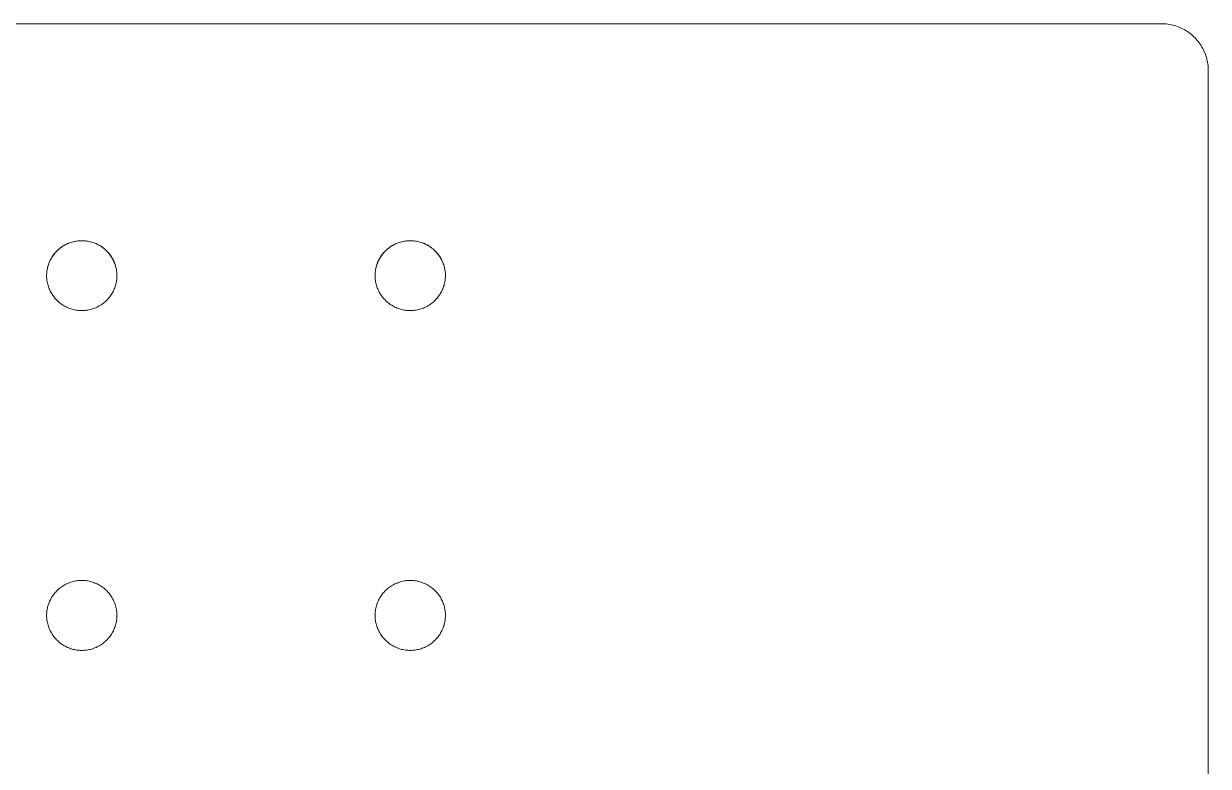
# Model space of a CAD drawing. Header units: millimetres. Extents: x -75 to 3710, y -20 to 2482.
# Drawn here: x 1625.4 to 1877.9, y 1022.5 to 1180.7 of the extents above; entities that cross this region are included whole.
import ezdxf

# ---------------------------------------------------------------- set-up
doc = ezdxf.new("R2010")
doc.units = ezdxf.units.MM
doc.layers.add('ZANO_R', color=7, linetype='Continuous', lineweight=0)

msp = doc.modelspace()

# ---------------------------------------------------------------- linework, layer by layer
at = {"layer": 'ZANO_R'}
for p, q in [((1577.89, 1180.7), (1867.89, 1180.7)), ((1867.89, 1180.7), (1868.23, 1180.7)), ((1868.23, 1180.7), (1868.58, 1180.68)), ((1868.58, 1180.68), (1868.93, 1180.65)), ((1868.93, 1180.65), (1869.28, 1180.61)), ((1869.28, 1180.61), (1869.62, 1180.56)), ((1869.62, 1180.56), (1869.96, 1180.49)), ((1869.96, 1180.49), (1870.3, 1180.41)), ((1870.3, 1180.41), (1870.64, 1180.32)), ((1870.64, 1180.32), (1870.97, 1180.22)), ((1870.97, 1180.22), (1871.3, 1180.11)), ((1871.3, 1180.11), (1871.63, 1179.98)), ((1871.63, 1179.98), (1871.95, 1179.85)), ((1871.95, 1179.85), (1872.26, 1179.7)), ((1872.26, 1179.7), (1872.57, 1179.54)), ((1872.57, 1179.54), (1872.88, 1179.38)), ((1872.88, 1179.38), (1873.18, 1179.2)), ((1873.18, 1179.2), (1873.47, 1179.01)), ((1873.47, 1179.01), (1873.76, 1178.81)), ((1873.76, 1178.81), (1874.04, 1178.6)), ((1874.04, 1178.6), (1874.31, 1178.38)), ((1874.31, 1178.38), (1874.57, 1178.15)), ((1874.57, 1178.15), (1874.83, 1177.92)), ((1874.83, 1177.92), (1875.07, 1177.67)), ((1875.07, 1177.67), (1875.31, 1177.42)), ((1875.31, 1177.42), (1875.54, 1177.15)), ((1875.54, 1177.15), (1875.76, 1176.88)), ((1875.76, 1176.88), (1875.97, 1176.6)), ((1875.97, 1176.6), (1876.17, 1176.32)), ((1876.17, 1176.32), (1876.36, 1176.03)), ((1876.36, 1176.03), (1876.54, 1175.73)), ((1876.54, 1175.73), (1876.71, 1175.43)), ((1876.71, 1175.43), (1876.87, 1175.12)), ((1876.87, 1175.12), (1877.02, 1174.8)), ((1877.02, 1174.8), (1877.15, 1174.48)), ((1877.15, 1174.48), (1877.28, 1174.15)), ((1877.28, 1174.15), (1877.39, 1173.83)), ((1877.39, 1173.83), (1877.49, 1173.49)), ((1877.49, 1173.49), (1877.59, 1173.16)), ((1877.59, 1173.16), (1877.66, 1172.82)), ((1877.66, 1172.82), (1877.73, 1172.47)), ((1877.73, 1172.47), (1877.79, 1172.13)), ((1877.79, 1172.13), (1877.83, 1171.79)), ((1877.83, 1171.79), (1877.86, 1171.44)), ((1877.86, 1171.44), (1877.88, 1171.09)), ((1877.88, 1171.09), (1877.89, 1170.74)), ((1877.89, 1011.98), (1877.89, 1170.74)), ((1634.06, 1133.48), (1634.29, 1133.61)), ((1634.08, 1133.49), (1634.31, 1133.61)), ((1634.29, 1133.61), (1634.52, 1133.72)), ((1634.31, 1133.61), (1634.54, 1133.73)), ((1634.52, 1133.72), (1634.76, 1133.83)), ((1634.54, 1133.73), (1634.78, 1133.84)), ((1634.76, 1133.83), (1635, 1133.93)), ((1634.78, 1133.84), (1635.02, 1133.94)), ((1635, 1133.93), (1635.25, 1134.03)), ((1635.02, 1133.94), (1635.26, 1134.03)), ((1635.25, 1134.03), (1635.49, 1134.11)), ((1635.26, 1134.03), (1635.51, 1134.12)), ((1635.49, 1134.11), (1635.74, 1134.19)), ((1635.51, 1134.12), (1635.75, 1134.19)), ((1635.74, 1134.19), (1636, 1134.26)), ((1635.75, 1134.19), (1636.01, 1134.26)), ((1636, 1134.26), (1636.25, 1134.31)), ((1636.01, 1134.26), (1636.26, 1134.31)), ((1636.25, 1134.31), (1636.51, 1134.36)), ((1636.26, 1134.31), (1636.51, 1134.36)), ((1636.51, 1134.36), (1636.77, 1134.4)), ((1636.51, 1134.36), (1636.77, 1134.4)), ((1636.77, 1134.4), (1637.03, 1134.43)), ((1636.77, 1134.4), (1637.02, 1134.43)), ((1637.02, 1134.43), (1637.28, 1134.46)), ((1637.03, 1134.43), (1637.29, 1134.46)), ((1637.28, 1134.46), (1637.55, 1134.47)), ((1637.29, 1134.46), (1637.55, 1134.47)), ((1637.55, 1134.47), (1637.81, 1134.47)), ((1637.55, 1134.47), (1637.81, 1134.47)), ((1637.81, 1134.47), (1638.07, 1134.47)), ((1637.81, 1134.47), (1638.07, 1134.47)), ((1638.07, 1134.47), (1638.33, 1134.46)), ((1638.07, 1134.47), (1638.33, 1134.46)), ((1638.33, 1134.46), (1638.58, 1134.43)), ((1638.33, 1134.46), (1638.59, 1134.43)), ((1638.58, 1134.43), (1638.84, 1134.4)), ((1638.59, 1134.43), (1638.85, 1134.4)), ((1638.84, 1134.4), (1639.1, 1134.36)), ((1638.85, 1134.4), (1639.11, 1134.36)), ((1639.1, 1134.36), (1639.35, 1134.31)), ((1639.11, 1134.36), (1639.36, 1134.31)), ((1639.35, 1134.31), (1639.61, 1134.26)), ((1639.36, 1134.31), (1639.62, 1134.26)), ((1639.61, 1134.26), (1639.86, 1134.19)), ((1639.62, 1134.26), (1639.87, 1134.19)), ((1639.86, 1134.19), (1640.11, 1134.12)), ((1639.87, 1134.19), (1640.12, 1134.11)), ((1640.11, 1134.12), (1640.35, 1134.03)), ((1640.12, 1134.11), (1640.37, 1134.03)), ((1640.35, 1134.03), (1640.6, 1133.94)), ((1640.37, 1134.03), (1640.61, 1133.93)), ((1640.6, 1133.94), (1640.84, 1133.84)), ((1640.61, 1133.93), (1640.85, 1133.83)), ((1640.84, 1133.84), (1641.07, 1133.73)), ((1640.85, 1133.83), (1641.09, 1133.72)), ((1641.07, 1133.73), (1641.3, 1133.61)), ((1641.09, 1133.72), (1641.32, 1133.61)), ((1641.3, 1133.61), (1641.53, 1133.49)), ((1641.32, 1133.61), (1641.55, 1133.48)), ((1704.06, 1133.48), (1704.29, 1133.61)), ((1704.08, 1133.49), (1704.31, 1133.61)), ((1704.29, 1133.61), (1704.52, 1133.72)), ((1704.31, 1133.61), (1704.54, 1133.73)), ((1704.52, 1133.72), (1704.76, 1133.83)), ((1704.54, 1133.73), (1704.78, 1133.84)), ((1704.76, 1133.83), (1705, 1133.93)), ((1704.78, 1133.84), (1705.02, 1133.94)), ((1705, 1133.93), (1705.25, 1134.03)), ((1705.02, 1133.94), (1705.26, 1134.03)), ((1705.25, 1134.03), (1705.49, 1134.11)), ((1705.26, 1134.03), (1705.51, 1134.12)), ((1705.49, 1134.11), (1705.74, 1134.19)), ((1705.51, 1134.12), (1705.75, 1134.19)), ((1705.74, 1134.19), (1706, 1134.26)), ((1705.75, 1134.19), (1706.01, 1134.26)), ((1706, 1134.26), (1706.25, 1134.31)), ((1706.01, 1134.26), (1706.26, 1134.31)), ((1706.25, 1134.31), (1706.51, 1134.36)), ((1706.26, 1134.31), (1706.51, 1134.36)), ((1706.51, 1134.36), (1706.77, 1134.4)), ((1706.51, 1134.36), (1706.77, 1134.4)), ((1706.77, 1134.4), (1707.03, 1134.43)), ((1706.77, 1134.4), (1707.02, 1134.43)), ((1707.02, 1134.43), (1707.28, 1134.46)), ((1707.03, 1134.43), (1707.29, 1134.46)), ((1707.28, 1134.46), (1707.55, 1134.47)), ((1707.29, 1134.46), (1707.55, 1134.47)), ((1707.55, 1134.47), (1707.81, 1134.47)), ((1707.55, 1134.47), (1707.81, 1134.47)), ((1707.81, 1134.47), (1708.07, 1134.47)), ((1707.81, 1134.47), (1708.07, 1134.47)), ((1708.07, 1134.47), (1708.33, 1134.46)), ((1708.07, 1134.47), (1708.33, 1134.46)), ((1708.33, 1134.46), (1708.58, 1134.43)), ((1708.33, 1134.46), (1708.59, 1134.43)), ((1708.58, 1134.43), (1708.84, 1134.4)), ((1708.59, 1134.43), (1708.85, 1134.4)), ((1708.84, 1134.4), (1709.1, 1134.36)), ((1708.85, 1134.4), (1709.11, 1134.36)), ((1709.1, 1134.36), (1709.35, 1134.31)), ((1709.11, 1134.36), (1709.36, 1134.31)), ((1709.35, 1134.31), (1709.61, 1134.26)), ((1709.36, 1134.31), (1709.62, 1134.26)), ((1709.61, 1134.26), (1709.86, 1134.19)), ((1709.62, 1134.26), (1709.87, 1134.19)), ((1709.86, 1134.19), (1710.11, 1134.12)), ((1709.87, 1134.19), (1710.12, 1134.11)), ((1710.11, 1134.12), (1710.35, 1134.03)), ((1710.12, 1134.11), (1710.37, 1134.03)), ((1710.35, 1134.03), (1710.6, 1133.94)), ((1710.37, 1134.03), (1710.61, 1133.93)), ((1710.6, 1133.94), (1710.84, 1133.84)), ((1710.61, 1133.93), (1710.85, 1133.83)), ((1710.84, 1133.84), (1711.07, 1133.73)), ((1710.85, 1133.83), (1711.09, 1133.72)), ((1711.07, 1133.73), (1711.3, 1133.61)), ((1711.09, 1133.72), (1711.32, 1133.61)), ((1711.3, 1133.61), (1711.53, 1133.49)), ((1711.32, 1133.61), (1711.55, 1133.48)), ((1631.45, 1130.97), (1631.6, 1131.19)), ((1631.47, 1131), (1631.62, 1131.22)), ((1631.6, 1131.19), (1631.75, 1131.4)), ((1631.62, 1131.22), (1631.77, 1131.43)), ((1631.75, 1131.4), (1631.9, 1131.61)), ((1631.77, 1131.43), (1631.93, 1131.64)), ((1631.9, 1131.61), (1632.07, 1131.81)), ((1631.93, 1131.64), (1632.09, 1131.84)), ((1632.07, 1131.81), (1632.24, 1132.01)), ((1632.09, 1131.84), (1632.26, 1132.03)), ((1632.24, 1132.01), (1632.42, 1132.2)), ((1632.26, 1132.03), (1632.44, 1132.22)), ((1632.42, 1132.2), (1632.6, 1132.39)), ((1632.44, 1132.22), (1632.63, 1132.41)), ((1632.6, 1132.39), (1632.8, 1132.56)), ((1632.63, 1132.41), (1632.82, 1132.58)), ((1632.8, 1132.56), (1632.99, 1132.73)), ((1632.82, 1132.58), (1633.01, 1132.75)), ((1632.99, 1132.73), (1633.2, 1132.9)), ((1633.01, 1132.75), (1633.22, 1132.91)), ((1633.2, 1132.9), (1633.41, 1133.05)), ((1633.22, 1132.91), (1633.43, 1133.07)), ((1633.41, 1133.05), (1633.62, 1133.2)), ((1633.43, 1133.07), (1633.64, 1133.22)), ((1633.62, 1133.2), (1633.84, 1133.35)), ((1633.64, 1133.22), (1633.86, 1133.36)), ((1633.84, 1133.35), (1634.06, 1133.48)), ((1633.86, 1133.36), (1634.08, 1133.49)), ((1641.53, 1133.49), (1641.76, 1133.36)), ((1641.55, 1133.48), (1641.77, 1133.35)), ((1641.76, 1133.36), (1641.97, 1133.22)), ((1641.77, 1133.35), (1641.99, 1133.2)), ((1641.97, 1133.22), (1642.19, 1133.07)), ((1641.99, 1133.2), (1642.21, 1133.05)), ((1642.19, 1133.07), (1642.4, 1132.91)), ((1642.21, 1133.05), (1642.42, 1132.9)), ((1642.4, 1132.91), (1642.6, 1132.75)), ((1642.42, 1132.9), (1642.62, 1132.73)), ((1642.6, 1132.75), (1642.8, 1132.58)), ((1642.62, 1132.73), (1642.82, 1132.56)), ((1642.8, 1132.58), (1642.99, 1132.41)), ((1642.82, 1132.56), (1643.01, 1132.39)), ((1642.99, 1132.41), (1643.17, 1132.22)), ((1643.01, 1132.39), (1643.19, 1132.2)), ((1643.17, 1132.22), (1643.35, 1132.03)), ((1643.19, 1132.2), (1643.37, 1132.01)), ((1643.35, 1132.03), (1643.52, 1131.84)), ((1643.37, 1132.01), (1643.54, 1131.81)), ((1643.52, 1131.84), (1643.69, 1131.64)), ((1643.54, 1131.81), (1643.71, 1131.61)), ((1643.69, 1131.64), (1643.85, 1131.43)), ((1643.71, 1131.61), (1643.87, 1131.4)), ((1643.85, 1131.43), (1644, 1131.22)), ((1643.87, 1131.4), (1644.02, 1131.19)), ((1644, 1131.22), (1644.14, 1131)), ((1644.02, 1131.19), (1644.16, 1130.97)), ((1701.45, 1130.97), (1701.6, 1131.19)), ((1701.47, 1131), (1701.62, 1131.22)), ((1701.6, 1131.19), (1701.75, 1131.4)), ((1701.62, 1131.22), (1701.77, 1131.43)), ((1701.75, 1131.4), (1701.9, 1131.61)), ((1701.77, 1131.43), (1701.93, 1131.64)), ((1701.9, 1131.61), (1702.07, 1131.81)), ((1701.93, 1131.64), (1702.09, 1131.84)), ((1702.07, 1131.81), (1702.24, 1132.01)), ((1702.09, 1131.84), (1702.26, 1132.03)), ((1702.24, 1132.01), (1702.42, 1132.2)), ((1702.26, 1132.03), (1702.44, 1132.22)), ((1702.42, 1132.2), (1702.6, 1132.39)), ((1702.44, 1132.22), (1702.63, 1132.41)), ((1702.6, 1132.39), (1702.8, 1132.56)), ((1702.63, 1132.41), (1702.82, 1132.58)), ((1702.8, 1132.56), (1702.99, 1132.73)), ((1702.82, 1132.58), (1703.01, 1132.75)), ((1702.99, 1132.73), (1703.2, 1132.9)), ((1703.01, 1132.75), (1703.22, 1132.91)), ((1703.2, 1132.9), (1703.41, 1133.05)), ((1703.22, 1132.91), (1703.43, 1133.07)), ((1703.41, 1133.05), (1703.62, 1133.2)), ((1703.43, 1133.07), (1703.64, 1133.22)), ((1703.62, 1133.2), (1703.84, 1133.35)), ((1703.64, 1133.22), (1703.86, 1133.36)), ((1703.84, 1133.35), (1704.06, 1133.48)), ((1703.86, 1133.36), (1704.08, 1133.49)), ((1711.53, 1133.49), (1711.76, 1133.36)), ((1711.55, 1133.48), (1711.77, 1133.35)), ((1711.76, 1133.36), (1711.97, 1133.22)), ((1711.77, 1133.35), (1711.99, 1133.2)), ((1711.97, 1133.22), (1712.19, 1133.07)), ((1711.99, 1133.2), (1712.21, 1133.05)), ((1712.19, 1133.07), (1712.4, 1132.91)), ((1712.21, 1133.05), (1712.42, 1132.9)), ((1712.4, 1132.91), (1712.6, 1132.75)), ((1712.42, 1132.9), (1712.62, 1132.73)), ((1712.6, 1132.75), (1712.8, 1132.58)), ((1712.62, 1132.73), (1712.82, 1132.56)), ((1712.8, 1132.58), (1712.99, 1132.41)), ((1712.82, 1132.56), (1713.01, 1132.39)), ((1712.99, 1132.41), (1713.17, 1132.22)), ((1713.01, 1132.39), (1713.19, 1132.2)), ((1713.17, 1132.22), (1713.35, 1132.03)), ((1713.19, 1132.2), (1713.37, 1132.01)), ((1713.35, 1132.03), (1713.52, 1131.84)), ((1713.37, 1132.01), (1713.54, 1131.81)), ((1713.52, 1131.84), (1713.69, 1131.64)), ((1713.54, 1131.81), (1713.71, 1131.61)), ((1713.69, 1131.64), (1713.85, 1131.43)), ((1713.71, 1131.61), (1713.87, 1131.4)), ((1713.85, 1131.43), (1714, 1131.22)), ((1713.87, 1131.4), (1714.02, 1131.19)), ((1714, 1131.22), (1714.14, 1131)), ((1714.02, 1131.19), (1714.16, 1130.97)), ((1630.42, 1128.31), (1630.47, 1128.56)), ((1630.43, 1128.36), (1630.48, 1128.62)), ((1630.47, 1128.56), (1630.53, 1128.82)), ((1630.48, 1128.62), (1630.54, 1128.87)), ((1630.53, 1128.82), (1630.6, 1129.07)), ((1630.54, 1128.87), (1630.61, 1129.12)), ((1630.6, 1129.07), (1630.68, 1129.32)), ((1630.61, 1129.12), (1630.69, 1129.37)), ((1630.68, 1129.32), (1630.76, 1129.57)), ((1630.69, 1129.37), (1630.78, 1129.61)), ((1630.76, 1129.57), (1630.86, 1129.81)), ((1630.78, 1129.61), (1630.87, 1129.85)), ((1630.86, 1129.81), (1630.96, 1130.05)), ((1630.87, 1129.85), (1630.98, 1130.09)), ((1630.96, 1130.05), (1631.07, 1130.29)), ((1630.98, 1130.09), (1631.09, 1130.33)), ((1631.07, 1130.29), (1631.19, 1130.52)), ((1631.09, 1130.33), (1631.21, 1130.56)), ((1631.19, 1130.52), (1631.32, 1130.75)), ((1631.21, 1130.56), (1631.34, 1130.78)), ((1631.32, 1130.75), (1631.45, 1130.97)), ((1631.34, 1130.78), (1631.47, 1131)), ((1644.14, 1131), (1644.28, 1130.78)), ((1644.16, 1130.97), (1644.3, 1130.75)), ((1644.28, 1130.78), (1644.4, 1130.56)), ((1644.3, 1130.75), (1644.42, 1130.52)), ((1644.4, 1130.56), (1644.52, 1130.33)), ((1644.42, 1130.52), (1644.54, 1130.29)), ((1644.52, 1130.33), (1644.63, 1130.09)), ((1644.54, 1130.29), (1644.65, 1130.05)), ((1644.63, 1130.09), (1644.74, 1129.85)), ((1644.65, 1130.05), (1644.76, 1129.81)), ((1644.74, 1129.85), (1644.83, 1129.61)), ((1644.76, 1129.81), (1644.85, 1129.57)), ((1644.83, 1129.61), (1644.92, 1129.37)), ((1644.85, 1129.57), (1644.93, 1129.32)), ((1644.92, 1129.37), (1645, 1129.12)), ((1644.93, 1129.32), (1645.01, 1129.07)), ((1645, 1129.12), (1645.07, 1128.87)), ((1645.01, 1129.07), (1645.08, 1128.82)), ((1645.07, 1128.87), (1645.13, 1128.62)), ((1645.08, 1128.82), (1645.14, 1128.56)), ((1645.13, 1128.62), (1645.18, 1128.36)), ((1645.14, 1128.56), (1645.19, 1128.31)), ((1700.42, 1128.31), (1700.47, 1128.56)), ((1700.43, 1128.36), (1700.48, 1128.62)), ((1700.47, 1128.56), (1700.53, 1128.82)), ((1700.48, 1128.62), (1700.54, 1128.87)), ((1700.53, 1128.82), (1700.6, 1129.07)), ((1700.54, 1128.87), (1700.61, 1129.12)), ((1700.6, 1129.07), (1700.68, 1129.32)), ((1700.61, 1129.12), (1700.69, 1129.37)), ((1700.68, 1129.32), (1700.76, 1129.57)), ((1700.69, 1129.37), (1700.78, 1129.61)), ((1700.76, 1129.57), (1700.86, 1129.81)), ((1700.78, 1129.61), (1700.87, 1129.85)), ((1700.86, 1129.81), (1700.96, 1130.05)), ((1700.87, 1129.85), (1700.98, 1130.09)), ((1700.96, 1130.05), (1701.07, 1130.29)), ((1700.98, 1130.09), (1701.09, 1130.33)), ((1701.07, 1130.29), (1701.19, 1130.52)), ((1701.09, 1130.33), (1701.21, 1130.56)), ((1701.19, 1130.52), (1701.32, 1130.75)), ((1701.21, 1130.56), (1701.34, 1130.78)), ((1701.32, 1130.75), (1701.45, 1130.97)), ((1701.34, 1130.78), (1701.47, 1131)), ((1714.14, 1131), (1714.28, 1130.78)), ((1714.16, 1130.97), (1714.3, 1130.75)), ((1714.28, 1130.78), (1714.4, 1130.56)), ((1714.3, 1130.75), (1714.42, 1130.52)), ((1714.4, 1130.56), (1714.52, 1130.33)), ((1714.42, 1130.52), (1714.54, 1130.29)), ((1714.52, 1130.33), (1714.63, 1130.09)), ((1714.54, 1130.29), (1714.65, 1130.05)), ((1714.63, 1130.09), (1714.74, 1129.85)), ((1714.65, 1130.05), (1714.76, 1129.81)), ((1714.74, 1129.85), (1714.83, 1129.61)), ((1714.76, 1129.81), (1714.85, 1129.57)), ((1714.83, 1129.61), (1714.92, 1129.37)), ((1714.85, 1129.57), (1714.93, 1129.32)), ((1714.92, 1129.37), (1715, 1129.12)), ((1714.93, 1129.32), (1715.01, 1129.07)), ((1715, 1129.12), (1715.07, 1128.87)), ((1715.01, 1129.07), (1715.08, 1128.82)), ((1715.07, 1128.87), (1715.13, 1128.62)), ((1715.08, 1128.82), (1715.14, 1128.56)), ((1715.13, 1128.62), (1715.18, 1128.36)), ((1715.14, 1128.56), (1715.19, 1128.31)), ((1630.31, 1127.27), (1630.33, 1127.53)), ((1630.31, 1127.01), (1630.31, 1127.27)), ((1630.31, 1127.01), (1630.31, 1126.75)), ((1630.31, 1126.75), (1630.33, 1126.49)), ((1630.33, 1127.53), (1630.35, 1127.79)), ((1630.33, 1126.49), (1630.35, 1126.23)), ((1630.35, 1127.79), (1630.38, 1128.05)), ((1630.35, 1126.23), (1630.39, 1125.97)), ((1630.38, 1128.05), (1630.42, 1128.31)), ((1630.43, 1128.36), (1630.4, 1128.19)), ((1645.21, 1128.19), (1645.18, 1128.36)), ((1645.19, 1128.31), (1645.23, 1128.05)), ((1645.23, 1128.05), (1645.26, 1127.79)), ((1645.23, 1125.97), (1645.26, 1126.23)), ((1645.26, 1127.79), (1645.29, 1127.53)), ((1645.26, 1126.23), (1645.28, 1126.49)), ((1645.28, 1126.49), (1645.3, 1126.75)), ((1645.29, 1127.53), (1645.3, 1127.27)), ((1645.3, 1127.27), (1645.31, 1127.01)), ((1645.3, 1126.75), (1645.31, 1127.01)), ((1700.31, 1127.27), (1700.33, 1127.53)), ((1700.31, 1127.01), (1700.31, 1127.27)), ((1700.31, 1126.75), (1700.31, 1127.01)), ((1700.33, 1126.49), (1700.31, 1126.75)), ((1700.33, 1127.53), (1700.35, 1127.79)), ((1700.35, 1126.23), (1700.33, 1126.49)), ((1700.35, 1127.79), (1700.38, 1128.05)), ((1700.39, 1125.97), (1700.35, 1126.23)), ((1700.38, 1128.05), (1700.42, 1128.31)), ((1700.4, 1128.19), (1700.43, 1128.36)), ((1715.18, 1128.36), (1715.21, 1128.19)), ((1715.19, 1128.31), (1715.23, 1128.05)), ((1715.23, 1128.05), (1715.26, 1127.79)), ((1715.26, 1126.23), (1715.23, 1125.97)), ((1715.26, 1127.79), (1715.29, 1127.53)), ((1715.28, 1126.49), (1715.26, 1126.23)), ((1715.3, 1126.75), (1715.28, 1126.49)), ((1715.29, 1127.53), (1715.3, 1127.27)), ((1715.3, 1127.27), (1715.31, 1127.01)), ((1715.31, 1127.01), (1715.3, 1126.75)), ((1630.39, 1125.97), (1630.43, 1125.71)), ((1630.43, 1125.71), (1630.48, 1125.46)), ((1630.48, 1125.46), (1630.54, 1125.2)), ((1630.54, 1125.2), (1630.61, 1124.95)), ((1630.61, 1124.95), (1630.69, 1124.71)), ((1630.69, 1124.71), (1630.78, 1124.46)), ((1630.78, 1124.46), (1630.87, 1124.22)), ((1630.87, 1124.22), (1630.97, 1123.98)), ((1630.97, 1123.98), (1631.09, 1123.74)), ((1631.09, 1123.74), (1631.2, 1123.51)), ((1631.2, 1123.51), (1631.33, 1123.28)), ((1644.28, 1123.28), (1644.41, 1123.51)), ((1644.41, 1123.51), (1644.53, 1123.74)), ((1644.53, 1123.74), (1644.64, 1123.98)), ((1644.64, 1123.98), (1644.74, 1124.22)), ((1644.74, 1124.22), (1644.84, 1124.46)), ((1644.84, 1124.46), (1644.92, 1124.71)), ((1644.92, 1124.71), (1645, 1124.95)), ((1645, 1124.95), (1645.07, 1125.2)), ((1645.07, 1125.2), (1645.13, 1125.46)), ((1645.13, 1125.46), (1645.18, 1125.71)), ((1645.18, 1125.71), (1645.23, 1125.97)), ((1700.43, 1125.71), (1700.39, 1125.97)), ((1700.48, 1125.46), (1700.43, 1125.71)), ((1700.54, 1125.2), (1700.48, 1125.46)), ((1700.61, 1124.95), (1700.54, 1125.2)), ((1700.69, 1124.71), (1700.61, 1124.95)), ((1700.78, 1124.46), (1700.69, 1124.71)), ((1700.87, 1124.22), (1700.78, 1124.46)), ((1700.97, 1123.98), (1700.87, 1124.22)), ((1701.09, 1123.74), (1700.97, 1123.98)), ((1701.2, 1123.51), (1701.09, 1123.74)), ((1701.33, 1123.28), (1701.2, 1123.51)), ((1714.41, 1123.51), (1714.28, 1123.28)), ((1714.53, 1123.74), (1714.41, 1123.51)), ((1714.64, 1123.98), (1714.53, 1123.74)), ((1714.74, 1124.22), (1714.64, 1123.98)), ((1714.84, 1124.46), (1714.74, 1124.22)), ((1714.92, 1124.71), (1714.84, 1124.46)), ((1715, 1124.95), (1714.92, 1124.71)), ((1715.07, 1125.2), (1715, 1124.95)), ((1715.13, 1125.46), (1715.07, 1125.2)), ((1715.18, 1125.71), (1715.13, 1125.46)), ((1715.23, 1125.97), (1715.18, 1125.71)), ((1631.33, 1123.28), (1631.47, 1123.06)), ((1631.47, 1123.06), (1631.61, 1122.84)), ((1631.61, 1122.84), (1631.76, 1122.63)), ((1631.76, 1122.63), (1631.92, 1122.42)), ((1631.92, 1122.42), (1632.08, 1122.22)), ((1632.08, 1122.22), (1632.26, 1122.03)), ((1632.26, 1122.03), (1632.43, 1121.84)), ((1632.43, 1121.84), (1632.62, 1121.65)), ((1632.62, 1121.65), (1632.81, 1121.48)), ((1632.81, 1121.48), (1633.01, 1121.31)), ((1633.01, 1121.31), (1633.21, 1121.14)), ((1633.21, 1121.14), (1633.42, 1120.99)), ((1633.42, 1120.99), (1633.63, 1120.84)), ((1641.98, 1120.84), (1642.19, 1120.99)), ((1642.19, 1120.99), (1642.4, 1121.14)), ((1642.4, 1121.14), (1642.61, 1121.31)), ((1642.61, 1121.31), (1642.8, 1121.48)), ((1642.8, 1121.48), (1642.99, 1121.65)), ((1642.99, 1121.65), (1643.18, 1121.84)), ((1643.18, 1121.84), (1643.36, 1122.03)), ((1643.36, 1122.03), (1643.53, 1122.22)), ((1643.53, 1122.22), (1643.69, 1122.42)), ((1643.69, 1122.42), (1643.85, 1122.63)), ((1643.85, 1122.63), (1644, 1122.84)), ((1644, 1122.84), (1644.15, 1123.06)), ((1644.15, 1123.06), (1644.28, 1123.28)), ((1701.47, 1123.06), (1701.33, 1123.28)), ((1701.61, 1122.84), (1701.47, 1123.06)), ((1701.76, 1122.63), (1701.61, 1122.84)), ((1701.92, 1122.42), (1701.76, 1122.63)), ((1702.08, 1122.22), (1701.92, 1122.42)), ((1702.26, 1122.03), (1702.08, 1122.22)), ((1702.43, 1121.84), (1702.26, 1122.03)), ((1702.62, 1121.65), (1702.43, 1121.84)), ((1702.81, 1121.48), (1702.62, 1121.65)), ((1703.01, 1121.31), (1702.81, 1121.48)), ((1703.21, 1121.14), (1703.01, 1121.31)), ((1703.42, 1120.99), (1703.21, 1121.14)), ((1703.63, 1120.84), (1703.42, 1120.99)), ((1712.19, 1120.99), (1711.98, 1120.84)), ((1712.4, 1121.14), (1712.19, 1120.99)), ((1712.61, 1121.31), (1712.4, 1121.14)), ((1712.8, 1121.48), (1712.61, 1121.31)), ((1712.99, 1121.65), (1712.8, 1121.48)), ((1713.18, 1121.84), (1712.99, 1121.65)), ((1713.36, 1122.03), (1713.18, 1121.84)), ((1713.53, 1122.22), (1713.36, 1122.03)), ((1713.69, 1122.42), (1713.53, 1122.22)), ((1713.85, 1122.63), (1713.69, 1122.42)), ((1714, 1122.84), (1713.85, 1122.63)), ((1714.15, 1123.06), (1714, 1122.84)), ((1714.28, 1123.28), (1714.15, 1123.06)), ((1633.63, 1120.84), (1633.85, 1120.7)), ((1633.85, 1120.7), (1634.07, 1120.56)), ((1634.07, 1120.56), (1634.3, 1120.44)), ((1634.3, 1120.44), (1634.53, 1120.32)), ((1634.53, 1120.32), (1634.77, 1120.21)), ((1634.77, 1120.21), (1635.01, 1120.11)), ((1635.01, 1120.11), (1635.25, 1120.02)), ((1635.25, 1120.02), (1635.5, 1119.93)), ((1635.5, 1119.93), (1635.75, 1119.86)), ((1635.75, 1119.86), (1636, 1119.79)), ((1636, 1119.79), (1636.26, 1119.73)), ((1636.26, 1119.73), (1636.51, 1119.68)), ((1636.51, 1119.68), (1636.77, 1119.64)), ((1636.77, 1119.64), (1637.03, 1119.61)), ((1637.03, 1119.61), (1637.29, 1119.59)), ((1637.29, 1119.59), (1637.55, 1119.57)), ((1637.55, 1119.57), (1637.81, 1119.57)), ((1637.81, 1119.57), (1638.07, 1119.57)), ((1638.07, 1119.57), (1638.33, 1119.59)), ((1638.33, 1119.59), (1638.59, 1119.61)), ((1638.59, 1119.61), (1638.84, 1119.64)), ((1638.84, 1119.64), (1639.1, 1119.68)), ((1639.1, 1119.68), (1639.36, 1119.73)), ((1639.36, 1119.73), (1639.61, 1119.79)), ((1639.61, 1119.79), (1639.86, 1119.86)), ((1639.86, 1119.86), (1640.11, 1119.93)), ((1640.11, 1119.93), (1640.36, 1120.02)), ((1640.36, 1120.02), (1640.6, 1120.11)), ((1640.6, 1120.11), (1640.84, 1120.21)), ((1640.84, 1120.21), (1641.08, 1120.32)), ((1641.08, 1120.32), (1641.31, 1120.44)), ((1641.31, 1120.44), (1641.54, 1120.56)), ((1641.54, 1120.56), (1641.76, 1120.7)), ((1641.76, 1120.7), (1641.98, 1120.84)), ((1703.85, 1120.7), (1703.63, 1120.84)), ((1704.07, 1120.56), (1703.85, 1120.7)), ((1704.3, 1120.44), (1704.07, 1120.56)), ((1704.54, 1120.32), (1704.3, 1120.44)), ((1704.77, 1120.21), (1704.54, 1120.32)), ((1705.01, 1120.11), (1704.77, 1120.21)), ((1705.25, 1120.02), (1705.01, 1120.11)), ((1705.5, 1119.93), (1705.25, 1120.02)), ((1705.75, 1119.86), (1705.5, 1119.93)), ((1706, 1119.79), (1705.75, 1119.86)), ((1706.26, 1119.73), (1706, 1119.79)), ((1706.51, 1119.68), (1706.26, 1119.73)), ((1706.77, 1119.64), (1706.51, 1119.68)), ((1707.03, 1119.61), (1706.77, 1119.64)), ((1707.29, 1119.59), (1707.03, 1119.61)), ((1707.55, 1119.57), (1707.29, 1119.59)), ((1707.81, 1119.57), (1707.55, 1119.57)), ((1708.07, 1119.57), (1707.81, 1119.57)), ((1708.33, 1119.59), (1708.07, 1119.57)), ((1708.59, 1119.61), (1708.33, 1119.59)), ((1708.84, 1119.64), (1708.59, 1119.61)), ((1709.1, 1119.68), (1708.84, 1119.64)), ((1709.36, 1119.73), (1709.1, 1119.68)), ((1709.61, 1119.79), (1709.36, 1119.73)), ((1709.86, 1119.86), (1709.61, 1119.79)), ((1710.11, 1119.93), (1709.86, 1119.86)), ((1710.36, 1120.02), (1710.11, 1119.93)), ((1710.6, 1120.11), (1710.36, 1120.02)), ((1710.84, 1120.21), (1710.6, 1120.11)), ((1711.08, 1120.32), (1710.84, 1120.21)), ((1711.31, 1120.44), (1711.08, 1120.32)), ((1711.54, 1120.56), (1711.31, 1120.44)), ((1711.76, 1120.7), (1711.54, 1120.56)), ((1711.98, 1120.84), (1711.76, 1120.7)), ((1632.8, 1060.17), (1632.99, 1060.34)), ((1632.99, 1060.34), (1633.2, 1060.5)), ((1633.2, 1060.5), (1633.41, 1060.66)), ((1633.41, 1060.66), (1633.62, 1060.81)), ((1633.62, 1060.81), (1633.84, 1060.95)), ((1633.84, 1060.95), (1634.06, 1061.09)), ((1634.06, 1061.09), (1634.29, 1061.21)), ((1634.29, 1061.21), (1634.52, 1061.33)), ((1634.52, 1061.33), (1634.76, 1061.44)), ((1634.76, 1061.44), (1635, 1061.54)), ((1635, 1061.54), (1635.25, 1061.64)), ((1635.25, 1061.64), (1635.49, 1061.72)), ((1635.49, 1061.72), (1635.74, 1061.8)), ((1635.74, 1061.8), (1636, 1061.86)), ((1636, 1061.86), (1636.25, 1061.92)), ((1636.25, 1061.92), (1636.51, 1061.97)), ((1636.51, 1061.97), (1636.77, 1062.01)), ((1636.77, 1062.01), (1637.02, 1062.04)), ((1637.02, 1062.04), (1637.28, 1062.06)), ((1637.28, 1062.06), (1637.55, 1062.08)), ((1637.55, 1062.08), (1637.81, 1062.08)), ((1637.81, 1062.08), (1638.07, 1062.08)), ((1638.07, 1062.08), (1638.33, 1062.06)), ((1638.33, 1062.06), (1638.59, 1062.04)), ((1638.59, 1062.04), (1638.85, 1062.01)), ((1638.85, 1062.01), (1639.11, 1061.97)), ((1639.11, 1061.97), (1639.36, 1061.92)), ((1639.36, 1061.92), (1639.62, 1061.86)), ((1639.62, 1061.86), (1639.87, 1061.8)), ((1639.87, 1061.8), (1640.12, 1061.72)), ((1640.12, 1061.72), (1640.37, 1061.64)), ((1640.37, 1061.64), (1640.61, 1061.54)), ((1640.61, 1061.54), (1640.85, 1061.44)), ((1640.85, 1061.44), (1641.09, 1061.33)), ((1641.09, 1061.33), (1641.32, 1061.21)), ((1641.32, 1061.21), (1641.55, 1061.09)), ((1641.55, 1061.09), (1641.77, 1060.95)), ((1641.77, 1060.95), (1641.99, 1060.81)), ((1641.99, 1060.81), (1642.21, 1060.66)), ((1642.21, 1060.66), (1642.42, 1060.5)), ((1642.42, 1060.5), (1642.62, 1060.34)), ((1642.62, 1060.34), (1642.82, 1060.17)), ((1702.8, 1060.17), (1702.99, 1060.34)), ((1702.99, 1060.34), (1703.2, 1060.5)), ((1703.2, 1060.5), (1703.41, 1060.66)), ((1703.41, 1060.66), (1703.62, 1060.81)), ((1703.62, 1060.81), (1703.84, 1060.95)), ((1703.84, 1060.95), (1704.06, 1061.09)), ((1704.06, 1061.09), (1704.29, 1061.21)), ((1704.29, 1061.21), (1704.52, 1061.33)), ((1704.52, 1061.33), (1704.76, 1061.44)), ((1704.76, 1061.44), (1705, 1061.54)), ((1705, 1061.54), (1705.25, 1061.64)), ((1705.25, 1061.64), (1705.49, 1061.72)), ((1705.49, 1061.72), (1705.74, 1061.8)), ((1705.74, 1061.8), (1706, 1061.86)), ((1706, 1061.86), (1706.25, 1061.92)), ((1706.25, 1061.92), (1706.51, 1061.97)), ((1706.51, 1061.97), (1706.77, 1062.01)), ((1706.77, 1062.01), (1707.02, 1062.04)), ((1707.02, 1062.04), (1707.28, 1062.06)), ((1707.28, 1062.06), (1707.55, 1062.08)), ((1707.55, 1062.08), (1707.81, 1062.08)), ((1707.81, 1062.08), (1708.07, 1062.08)), ((1708.07, 1062.08), (1708.33, 1062.06)), ((1708.33, 1062.06), (1708.59, 1062.04)), ((1708.59, 1062.04), (1708.85, 1062.01)), ((1708.85, 1062.01), (1709.11, 1061.97)), ((1709.11, 1061.97), (1709.36, 1061.92)), ((1709.36, 1061.92), (1709.62, 1061.86)), ((1709.62, 1061.86), (1709.87, 1061.8)), ((1709.87, 1061.8), (1710.12, 1061.72)), ((1710.12, 1061.72), (1710.37, 1061.64)), ((1710.37, 1061.64), (1710.61, 1061.54)), ((1710.61, 1061.54), (1710.85, 1061.44)), ((1710.85, 1061.44), (1711.09, 1061.33)), ((1711.09, 1061.33), (1711.32, 1061.21)), ((1711.32, 1061.21), (1711.55, 1061.09)), ((1711.55, 1061.09), (1711.77, 1060.95)), ((1711.77, 1060.95), (1711.99, 1060.81)), ((1711.99, 1060.81), (1712.21, 1060.66)), ((1712.21, 1060.66), (1712.42, 1060.5)), ((1712.42, 1060.5), (1712.62, 1060.34)), ((1712.62, 1060.34), (1712.82, 1060.17)), ((1630.96, 1057.66), (1631.07, 1057.89)), ((1631.07, 1057.89), (1631.19, 1058.13)), ((1631.19, 1058.13), (1631.32, 1058.35)), ((1631.32, 1058.35), (1631.45, 1058.58)), ((1631.45, 1058.58), (1631.6, 1058.8)), ((1631.6, 1058.8), (1631.75, 1059.01)), ((1631.75, 1059.01), (1631.9, 1059.22)), ((1631.9, 1059.22), (1632.07, 1059.42)), ((1632.07, 1059.42), (1632.24, 1059.62)), ((1632.24, 1059.62), (1632.42, 1059.81)), ((1632.42, 1059.81), (1632.6, 1059.99)), ((1632.6, 1059.99), (1632.8, 1060.17)), ((1642.82, 1060.17), (1643.01, 1059.99)), ((1643.01, 1059.99), (1643.19, 1059.81)), ((1643.19, 1059.81), (1643.37, 1059.62)), ((1643.37, 1059.62), (1643.54, 1059.42)), ((1643.54, 1059.42), (1643.71, 1059.22)), ((1643.71, 1059.22), (1643.87, 1059.01)), ((1643.87, 1059.01), (1644.02, 1058.8)), ((1644.02, 1058.8), (1644.16, 1058.58)), ((1644.16, 1058.58), (1644.3, 1058.35)), ((1644.3, 1058.35), (1644.42, 1058.13)), ((1644.42, 1058.13), (1644.54, 1057.89)), ((1644.54, 1057.89), (1644.65, 1057.66)), ((1700.96, 1057.66), (1701.07, 1057.89)), ((1701.07, 1057.89), (1701.19, 1058.13)), ((1701.19, 1058.13), (1701.32, 1058.35)), ((1701.32, 1058.35), (1701.45, 1058.58)), ((1701.45, 1058.58), (1701.6, 1058.8)), ((1701.6, 1058.8), (1701.75, 1059.01)), ((1701.75, 1059.01), (1701.9, 1059.22)), ((1701.9, 1059.22), (1702.07, 1059.42)), ((1702.07, 1059.42), (1702.24, 1059.62)), ((1702.24, 1059.62), (1702.42, 1059.81)), ((1702.42, 1059.81), (1702.6, 1059.99)), ((1702.6, 1059.99), (1702.8, 1060.17)), ((1712.82, 1060.17), (1713.01, 1059.99)), ((1713.01, 1059.99), (1713.19, 1059.81)), ((1713.19, 1059.81), (1713.37, 1059.62)), ((1713.37, 1059.62), (1713.54, 1059.42)), ((1713.54, 1059.42), (1713.71, 1059.22)), ((1713.71, 1059.22), (1713.87, 1059.01)), ((1713.87, 1059.01), (1714.02, 1058.8)), ((1714.02, 1058.8), (1714.16, 1058.58)), ((1714.16, 1058.58), (1714.3, 1058.35)), ((1714.3, 1058.35), (1714.42, 1058.13)), ((1714.42, 1058.13), (1714.54, 1057.89)), ((1714.54, 1057.89), (1714.65, 1057.66)), ((1630.33, 1055.14), (1630.35, 1055.4)), ((1630.35, 1055.4), (1630.38, 1055.66)), ((1630.38, 1055.66), (1630.42, 1055.91)), ((1630.43, 1055.97), (1630.4, 1055.8)), ((1630.42, 1055.91), (1630.47, 1056.17)), ((1630.47, 1056.17), (1630.53, 1056.42)), ((1630.53, 1056.42), (1630.6, 1056.68)), ((1630.6, 1056.68), (1630.68, 1056.93)), ((1630.68, 1056.93), (1630.76, 1057.17)), ((1630.76, 1057.17), (1630.86, 1057.42)), ((1630.86, 1057.42), (1630.96, 1057.66)), ((1644.65, 1057.66), (1644.76, 1057.42)), ((1644.76, 1057.42), (1644.85, 1057.17)), ((1644.85, 1057.17), (1644.93, 1056.93)), ((1644.93, 1056.93), (1645.01, 1056.68)), ((1645.01, 1056.68), (1645.08, 1056.42)), ((1645.08, 1056.42), (1645.14, 1056.17)), ((1645.14, 1056.17), (1645.19, 1055.91)), ((1645.21, 1055.8), (1645.18, 1055.97)), ((1645.19, 1055.91), (1645.23, 1055.66)), ((1645.23, 1055.66), (1645.26, 1055.4)), ((1645.26, 1055.4), (1645.29, 1055.14)), ((1700.33, 1055.14), (1700.35, 1055.4)), ((1700.35, 1055.4), (1700.38, 1055.66)), ((1700.38, 1055.66), (1700.42, 1055.91)), ((1700.4, 1055.8), (1700.43, 1055.97)), ((1700.42, 1055.91), (1700.47, 1056.17)), ((1700.47, 1056.17), (1700.53, 1056.42)), ((1700.53, 1056.42), (1700.6, 1056.68)), ((1700.6, 1056.68), (1700.68, 1056.93)), ((1700.68, 1056.93), (1700.76, 1057.17)), ((1700.76, 1057.17), (1700.86, 1057.42)), ((1700.86, 1057.42), (1700.96, 1057.66)), ((1714.65, 1057.66), (1714.76, 1057.42)), ((1714.76, 1057.42), (1714.85, 1057.17)), ((1714.85, 1057.17), (1714.93, 1056.93)), ((1714.93, 1056.93), (1715.01, 1056.68)), ((1715.01, 1056.68), (1715.08, 1056.42)), ((1715.08, 1056.42), (1715.14, 1056.17)), ((1715.14, 1056.17), (1715.19, 1055.91)), ((1715.18, 1055.97), (1715.21, 1055.8)), ((1715.19, 1055.91), (1715.23, 1055.66)), ((1715.23, 1055.66), (1715.26, 1055.4)), ((1715.26, 1055.4), (1715.29, 1055.14)), ((1630.31, 1054.88), (1630.33, 1055.14)), ((1630.31, 1054.62), (1630.31, 1054.88)), ((1630.31, 1054.62), (1630.31, 1054.35)), ((1630.31, 1054.35), (1630.33, 1054.1)), ((1630.33, 1054.1), (1630.35, 1053.84)), ((1630.35, 1053.84), (1630.39, 1053.58)), ((1630.39, 1053.58), (1630.43, 1053.32)), ((1630.43, 1053.32), (1630.48, 1053.07)), ((1630.48, 1053.07), (1630.54, 1052.81)), ((1630.54, 1052.81), (1630.61, 1052.56)), ((1645, 1052.56), (1645.07, 1052.81)), ((1645.07, 1052.81), (1645.13, 1053.07)), ((1645.13, 1053.07), (1645.18, 1053.32)), ((1645.18, 1053.32), (1645.23, 1053.58)), ((1645.23, 1053.58), (1645.26, 1053.84)), ((1645.26, 1053.84), (1645.28, 1054.1)), ((1645.28, 1054.1), (1645.3, 1054.35)), ((1645.29, 1055.14), (1645.3, 1054.88)), ((1645.3, 1054.88), (1645.31, 1054.62)), ((1645.3, 1054.35), (1645.31, 1054.62)), ((1700.31, 1054.88), (1700.33, 1055.14)), ((1700.31, 1054.62), (1700.31, 1054.88)), ((1700.31, 1054.35), (1700.31, 1054.62)), ((1700.33, 1054.1), (1700.31, 1054.35)), ((1700.35, 1053.84), (1700.33, 1054.1)), ((1700.39, 1053.58), (1700.35, 1053.84)), ((1700.43, 1053.32), (1700.39, 1053.58)), ((1700.48, 1053.07), (1700.43, 1053.32)), ((1700.54, 1052.81), (1700.48, 1053.07)), ((1700.61, 1052.56), (1700.54, 1052.81)), ((1715.07, 1052.81), (1715, 1052.56)), ((1715.13, 1053.07), (1715.07, 1052.81)), ((1715.18, 1053.32), (1715.13, 1053.07)), ((1715.23, 1053.58), (1715.18, 1053.32)), ((1715.26, 1053.84), (1715.23, 1053.58)), ((1715.28, 1054.1), (1715.26, 1053.84)), ((1715.3, 1054.35), (1715.28, 1054.1)), ((1715.29, 1055.14), (1715.3, 1054.88)), ((1715.3, 1054.88), (1715.31, 1054.62)), ((1715.31, 1054.62), (1715.3, 1054.35)), ((1630.61, 1052.56), (1630.69, 1052.31)), ((1630.69, 1052.31), (1630.78, 1052.07)), ((1630.78, 1052.07), (1630.87, 1051.82)), ((1630.87, 1051.82), (1630.97, 1051.59)), ((1630.97, 1051.59), (1631.09, 1051.35)), ((1631.09, 1051.35), (1631.2, 1051.12)), ((1631.2, 1051.12), (1631.33, 1050.89)), ((1631.33, 1050.89), (1631.47, 1050.67)), ((1631.47, 1050.67), (1631.61, 1050.45)), ((1631.61, 1050.45), (1631.76, 1050.24)), ((1643.85, 1050.24), (1644, 1050.45)), ((1644, 1050.45), (1644.15, 1050.67)), ((1644.15, 1050.67), (1644.28, 1050.89)), ((1644.28, 1050.89), (1644.41, 1051.12)), ((1644.41, 1051.12), (1644.53, 1051.35)), ((1644.53, 1051.35), (1644.64, 1051.59)), ((1644.64, 1051.59), (1644.74, 1051.82)), ((1644.74, 1051.82), (1644.84, 1052.07)), ((1644.84, 1052.07), (1644.92, 1052.31)), ((1644.92, 1052.31), (1645, 1052.56)), ((1700.69, 1052.31), (1700.61, 1052.56)), ((1700.78, 1052.07), (1700.69, 1052.31)), ((1700.87, 1051.82), (1700.78, 1052.07)), ((1700.97, 1051.59), (1700.87, 1051.82)), ((1701.09, 1051.35), (1700.97, 1051.59)), ((1701.2, 1051.12), (1701.09, 1051.35)), ((1701.33, 1050.89), (1701.2, 1051.12)), ((1701.47, 1050.67), (1701.33, 1050.89)), ((1701.61, 1050.45), (1701.47, 1050.67)), ((1701.76, 1050.24), (1701.61, 1050.45)), ((1714, 1050.45), (1713.85, 1050.24)), ((1714.15, 1050.67), (1714, 1050.45)), ((1714.28, 1050.89), (1714.15, 1050.67)), ((1714.41, 1051.12), (1714.28, 1050.89)), ((1714.53, 1051.35), (1714.41, 1051.12)), ((1714.64, 1051.59), (1714.53, 1051.35)), ((1714.74, 1051.82), (1714.64, 1051.59)), ((1714.84, 1052.07), (1714.74, 1051.82)), ((1714.92, 1052.31), (1714.84, 1052.07)), ((1715, 1052.56), (1714.92, 1052.31)), ((1631.76, 1050.24), (1631.92, 1050.03)), ((1631.92, 1050.03), (1632.08, 1049.83)), ((1632.08, 1049.83), (1632.26, 1049.63)), ((1632.26, 1049.63), (1632.43, 1049.44)), ((1632.43, 1049.44), (1632.62, 1049.26)), ((1632.62, 1049.26), (1632.81, 1049.08)), ((1632.81, 1049.08), (1633.01, 1048.91)), ((1633.01, 1048.91), (1633.21, 1048.75)), ((1633.21, 1048.75), (1633.42, 1048.6)), ((1633.42, 1048.6), (1633.63, 1048.45)), ((1633.63, 1048.45), (1633.85, 1048.31)), ((1633.85, 1048.31), (1634.07, 1048.17)), ((1634.07, 1048.17), (1634.3, 1048.05)), ((1634.3, 1048.05), (1634.53, 1047.93)), ((1634.53, 1047.93), (1634.77, 1047.82)), ((1634.77, 1047.82), (1635.01, 1047.72)), ((1635.01, 1047.72), (1635.25, 1047.63)), ((1640.36, 1047.63), (1640.6, 1047.72)), ((1640.6, 1047.72), (1640.84, 1047.82)), ((1640.84, 1047.82), (1641.08, 1047.93)), ((1641.08, 1047.93), (1641.31, 1048.05)), ((1641.31, 1048.05), (1641.54, 1048.17)), ((1641.54, 1048.17), (1641.76, 1048.31)), ((1641.76, 1048.31), (1641.98, 1048.45)), ((1641.98, 1048.45), (1642.19, 1048.6)), ((1642.19, 1048.6), (1642.4, 1048.75)), ((1642.4, 1048.75), (1642.61, 1048.91)), ((1642.61, 1048.91), (1642.8, 1049.08)), ((1642.8, 1049.08), (1642.99, 1049.26)), ((1642.99, 1049.26), (1643.18, 1049.44)), ((1643.18, 1049.44), (1643.36, 1049.63)), ((1643.36, 1049.63), (1643.53, 1049.83)), ((1643.53, 1049.83), (1643.69, 1050.03)), ((1643.69, 1050.03), (1643.85, 1050.24)), ((1701.92, 1050.03), (1701.76, 1050.24)), ((1702.08, 1049.83), (1701.92, 1050.03)), ((1702.26, 1049.63), (1702.08, 1049.83)), ((1702.43, 1049.44), (1702.26, 1049.63)), ((1702.62, 1049.26), (1702.43, 1049.44)), ((1702.81, 1049.08), (1702.62, 1049.26)), ((1703.01, 1048.91), (1702.81, 1049.08)), ((1703.21, 1048.75), (1703.01, 1048.91)), ((1703.42, 1048.6), (1703.21, 1048.75)), ((1703.63, 1048.45), (1703.42, 1048.6)), ((1703.85, 1048.31), (1703.63, 1048.45)), ((1704.07, 1048.17), (1703.85, 1048.31)), ((1704.3, 1048.05), (1704.07, 1048.17)), ((1704.54, 1047.93), (1704.3, 1048.05)), ((1704.77, 1047.82), (1704.54, 1047.93)), ((1705.01, 1047.72), (1704.77, 1047.82)), ((1705.25, 1047.63), (1705.01, 1047.72)), ((1710.6, 1047.72), (1710.36, 1047.63)), ((1710.84, 1047.82), (1710.6, 1047.72)), ((1711.08, 1047.93), (1710.84, 1047.82)), ((1711.31, 1048.05), (1711.08, 1047.93)), ((1711.54, 1048.17), (1711.31, 1048.05)), ((1711.76, 1048.31), (1711.54, 1048.17)), ((1711.98, 1048.45), (1711.76, 1048.31)), ((1712.19, 1048.6), (1711.98, 1048.45)), ((1712.4, 1048.75), (1712.19, 1048.6)), ((1712.61, 1048.91), (1712.4, 1048.75)), ((1712.8, 1049.08), (1712.61, 1048.91)), ((1712.99, 1049.26), (1712.8, 1049.08)), ((1713.18, 1049.44), (1712.99, 1049.26)), ((1713.36, 1049.63), (1713.18, 1049.44)), ((1713.53, 1049.83), (1713.36, 1049.63)), ((1713.69, 1050.03), (1713.53, 1049.83)), ((1713.85, 1050.24), (1713.69, 1050.03)), ((1635.25, 1047.63), (1635.5, 1047.54)), ((1635.5, 1047.54), (1635.75, 1047.47)), ((1635.75, 1047.47), (1636, 1047.4)), ((1636, 1047.4), (1636.26, 1047.34)), ((1636.26, 1047.34), (1636.51, 1047.29)), ((1636.51, 1047.29), (1636.77, 1047.25)), ((1636.77, 1047.25), (1637.03, 1047.22)), ((1637.03, 1047.22), (1637.29, 1047.2)), ((1637.29, 1047.2), (1637.55, 1047.18)), ((1637.55, 1047.18), (1637.81, 1047.18)), ((1637.81, 1047.18), (1638.07, 1047.18)), ((1638.07, 1047.18), (1638.33, 1047.2)), ((1638.33, 1047.2), (1638.59, 1047.22)), ((1638.59, 1047.22), (1638.84, 1047.25)), ((1638.84, 1047.25), (1639.1, 1047.29)), ((1639.1, 1047.29), (1639.36, 1047.34)), ((1639.36, 1047.34), (1639.61, 1047.4)), ((1639.61, 1047.4), (1639.86, 1047.47)), ((1639.86, 1047.47), (1640.11, 1047.54)), ((1640.11, 1047.54), (1640.36, 1047.63)), ((1705.5, 1047.54), (1705.25, 1047.63)), ((1705.75, 1047.47), (1705.5, 1047.54)), ((1706, 1047.4), (1705.75, 1047.47)), ((1706.26, 1047.34), (1706, 1047.4)), ((1706.51, 1047.29), (1706.26, 1047.34)), ((1706.77, 1047.25), (1706.51, 1047.29)), ((1707.03, 1047.22), (1706.77, 1047.25)), ((1707.29, 1047.2), (1707.03, 1047.22)), ((1707.55, 1047.18), (1707.29, 1047.2)), ((1707.81, 1047.18), (1707.55, 1047.18)), ((1708.07, 1047.18), (1707.81, 1047.18)), ((1708.33, 1047.2), (1708.07, 1047.18)), ((1708.59, 1047.22), (1708.33, 1047.2)), ((1708.84, 1047.25), (1708.59, 1047.22)), ((1709.1, 1047.29), (1708.84, 1047.25)), ((1709.36, 1047.34), (1709.1, 1047.29)), ((1709.61, 1047.4), (1709.36, 1047.34)), ((1709.86, 1047.47), (1709.61, 1047.4)), ((1710.11, 1047.54), (1709.86, 1047.47)), ((1710.36, 1047.63), (1710.11, 1047.54))]:
    msp.add_line(p, q, dxfattribs=at)

doc.saveas('drawing.dxf')
